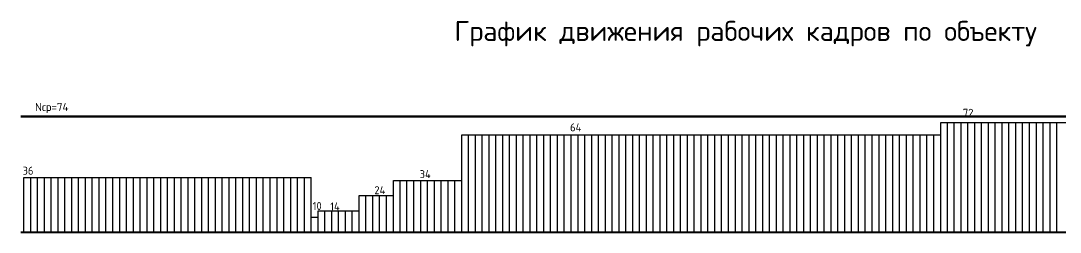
# Model space of a CAD drawing. Header units: millimetres. Extents: x -782 to 10910, y 3841 to 13237.
# Drawn here: x 8769.4 to 9029.2, y 7544.3 to 7597.2 of the extents above; entities that cross this region are included whole.
import ezdxf

# ---------------------------------------------------------------- set-up
doc = ezdxf.new("R2010")
doc.units = ezdxf.units.MM
doc.layers.add('A0-08', color=101, linetype='Continuous')
doc.styles.add('GOST-2.304_Type-B', font='GOST_Common.ttf')
doc.styles.add('Isocpeur', font='isocpeur.ttf')
doc.styles.get("Standard").update_dxf_attribs({"font": 'isocpeur.ttf'})

msp = doc.modelspace()

# ---------------------------------------------------------------- linework, layer by layer
at = {"lineweight": 50}
msp.add_line((8769.391151, 7573.212564), (9505.458176, 7573.212564), dxfattribs=at)
at = {"color": 0, "lineweight": 25}
for p, q in [((8999.346423, 7544.354216), (8999.342516, 7571.714215)), ((8999.342516, 7571.714215), (9045.47556, 7571.714215)), ((8879.650629, 7544.337125), (8879.647157, 7568.653325)), ((8879.647157, 7568.653325), (8999.346423, 7568.653325)), ((8770.16998, 7557.990802), (8841.975352, 7557.990802)), ((8841.975352, 7548.117582), (8841.975352, 7557.990802)), ((8862.548572, 7557.250883), (8879.648785, 7557.253325)), ((8862.550416, 7544.334683), (8862.548572, 7557.250883)), ((8854.00318, 7553.453463), (8862.549114, 7553.454683)), ((8854.00318, 7544.333463), (8854.00318, 7553.453463)), ((8841.975352, 7548.117582), (8843.698799, 7548.117582)), ((8843.698799, 7544.331992), (8843.698039, 7549.655792)), ((8843.698039, 7549.655792), (8854.00318, 7549.655792)), ((8841.975352, 7544.321382), (8841.975352, 7545.085182))]:
    msp.add_line(p, q, dxfattribs=at)
at = {"color": 0, "linetype": 'Continuous'}
msp.add_line((9241.352271, 7544.38877), (8769.391151, 7544.321382), dxfattribs=at)
at = {"color": 0, "lineweight": 40, "ltscale": 0.01}
msp.add_line((8769.391151, 7544.321382), (9505.458176, 7544.321382), dxfattribs=at)
at = {"layer": 'A0-08', "color": 0, "lineweight": 25}
for p, q in [((9001.016274, 7544.354454), (9001.016274, 7571.714215)), ((9001.016274, 7544.354454), (9001.016274, 7571.714215)), ((9002.726246, 7544.354698), (9002.726246, 7571.714215)), ((9004.436219, 7544.354942), (9004.436219, 7571.714215)), ((9006.146191, 7544.355187), (9006.146191, 7571.714215)), ((9007.856164, 7544.355431), (9007.856164, 7571.714215)), ((9009.566137, 7544.355675), (9009.566137, 7571.714215)), ((9011.276109, 7544.355919), (9011.276109, 7571.714215)), ((9012.986082, 7544.356163), (9012.986082, 7571.714215)), ((9014.696054, 7544.356407), (9014.696054, 7571.714215)), ((9016.406027, 7544.356652), (9016.406027, 7571.714215)), ((9018.115999, 7544.356896), (9018.115999, 7571.714215)), ((9019.825972, 7544.35714), (9019.825972, 7571.714215)), ((9021.535944, 7544.357384), (9021.535944, 7571.714215)), ((9023.245917, 7544.357628), (9023.245917, 7571.714215)), ((9024.955889, 7544.357872), (9024.955889, 7571.714215)), ((9026.665862, 7544.358116), (9026.665862, 7571.714215)), ((9028.375835, 7544.358361), (9028.375835, 7571.714215)), ((8881.318195, 7544.337363), (8881.318195, 7568.653325)), ((8883.028168, 7544.337607), (8883.028168, 7568.653325)), ((8884.73814, 7544.337851), (8884.73814, 7568.653325)), ((8886.448113, 7544.338096), (8886.448113, 7568.653325)), ((8888.158085, 7544.33834), (8888.158085, 7568.653325)), ((8889.868058, 7544.338584), (8889.868058, 7568.653325)), ((8891.578031, 7544.338828), (8891.578031, 7568.653325)), ((8893.288003, 7544.339072), (8893.288003, 7568.653325)), ((8894.997976, 7544.339316), (8894.997976, 7568.653325)), ((8896.707948, 7544.339561), (8896.707948, 7568.653325)), ((8898.417921, 7544.339805), (8898.417921, 7568.653325)), ((8900.127893, 7544.340049), (8900.127893, 7568.653325)), ((8901.837866, 7544.340293), (8901.837866, 7568.653325)), ((8903.547838, 7544.340537), (8903.547838, 7568.653325)), ((8905.257811, 7544.340781), (8905.257811, 7568.653325)), ((8906.967784, 7544.341026), (8906.967784, 7568.653325)), ((8908.677756, 7544.34127), (8908.677756, 7568.653325)), ((8910.387729, 7544.341514), (8910.387729, 7568.653325)), ((8912.097701, 7544.341758), (8912.097701, 7568.653325)), ((8913.807674, 7544.342002), (8913.807674, 7568.653325)), ((8915.517646, 7544.342246), (8915.517646, 7568.653325)), ((8917.227619, 7544.34249), (8917.227619, 7568.653325)), ((8918.937591, 7544.342735), (8918.937591, 7568.653325)), ((8920.647564, 7544.342979), (8920.647564, 7568.653325)), ((8922.357536, 7544.343223), (8922.357536, 7568.653325)), ((8924.067509, 7544.343467), (8924.067509, 7568.653325)), ((8925.777482, 7544.343711), (8925.777482, 7568.653325)), ((8927.487454, 7544.343955), (8927.487454, 7568.653325)), ((8929.197427, 7544.3442), (8929.197427, 7568.653325)), ((8930.907399, 7544.344444), (8930.907399, 7568.653325)), ((8932.617372, 7544.344688), (8932.617372, 7568.653325)), ((8934.327344, 7544.344932), (8934.327344, 7568.653325)), ((8936.037317, 7544.345176), (8936.037317, 7568.653325)), ((8937.747289, 7544.34542), (8937.747289, 7568.653325)), ((8939.457262, 7544.345664), (8939.457262, 7568.653325)), ((8941.167235, 7544.345909), (8941.167235, 7568.653325)), ((8942.877207, 7544.346153), (8942.877207, 7568.653325)), ((8944.58718, 7544.346397), (8944.58718, 7568.653325)), ((8946.297152, 7544.346641), (8946.297152, 7568.653325)), ((8948.007125, 7544.346885), (8948.007125, 7568.653325)), ((8949.717097, 7544.347129), (8949.717097, 7568.653325)), ((8951.42707, 7544.347374), (8951.42707, 7568.653325)), ((8953.137042, 7544.358605), (8953.137042, 7568.653325)), ((8954.847015, 7544.347862), (8954.847015, 7568.653325)), ((8956.556987, 7544.348106), (8956.556987, 7568.653325)), ((8958.26696, 7544.34835), (8958.26696, 7568.653325)), ((8959.976933, 7544.348594), (8959.976933, 7568.653325)), ((8961.686905, 7544.348839), (8961.686905, 7568.653325)), ((8963.396878, 7544.349083), (8963.396878, 7568.653325)), ((8965.10685, 7544.349327), (8965.10685, 7568.653325)), ((8966.816823, 7544.349571), (8966.816823, 7568.653325)), ((8968.526795, 7544.349815), (8968.526795, 7568.653325)), ((8970.236768, 7544.350059), (8970.236768, 7568.653325)), ((8971.94674, 7544.350303), (8971.94674, 7568.653325)), ((8973.656713, 7544.350548), (8973.656713, 7568.653325)), ((8975.366686, 7544.350792), (8975.366686, 7568.653325)), ((8977.076658, 7544.351036), (8977.076658, 7568.653325)), ((8978.786631, 7544.35128), (8978.786631, 7568.653325)), ((8980.496603, 7544.351524), (8980.496603, 7568.653325)), ((8982.206576, 7544.351768), (8982.206576, 7568.653325)), ((8983.916548, 7544.352013), (8983.916548, 7568.653325)), ((8985.626521, 7544.352257), (8985.626521, 7568.653325)), ((8987.336493, 7544.352501), (8987.336493, 7568.653325)), ((8989.046466, 7544.352745), (8989.046466, 7568.653325)), ((8989.046466, 7544.352745), (8989.046466, 7568.653325)), ((8990.756438, 7544.352989), (8990.756438, 7568.653325)), ((8990.756438, 7544.352989), (8990.756438, 7568.653325)), ((8992.466411, 7544.358605), (8992.466411, 7568.653325)), ((8994.176384, 7544.353477), (8994.176384, 7568.653325)), ((8994.176384, 7544.353477), (8994.176384, 7568.653325)), ((8995.886356, 7544.353722), (8995.886356, 7568.653325)), ((8995.886356, 7544.353722), (8995.886356, 7568.653325)), ((8997.596329, 7544.353966), (8997.596329, 7568.653325)), ((8997.596329, 7544.353966), (8997.596329, 7568.653325)), ((8770.16998, 7544.321493), (8770.16998, 7557.990802)), ((8771.879952, 7544.321737), (8771.879952, 7557.990802)), ((8773.589925, 7544.321981), (8773.589925, 7557.990802)), ((8775.299897, 7544.322226), (8775.299897, 7557.990802)), ((8777.00987, 7544.32247), (8777.00987, 7557.990802)), ((8778.719842, 7544.322714), (8778.719842, 7557.990802)), ((8780.429815, 7544.322958), (8780.429815, 7557.990802)), ((8782.139787, 7544.323202), (8782.139787, 7557.990802)), ((8783.84976, 7544.323446), (8783.84976, 7557.990802)), ((8785.559733, 7544.32369), (8785.559733, 7557.990802)), ((8787.269705, 7544.323935), (8787.269705, 7557.990802)), ((8788.979678, 7544.324179), (8788.979678, 7557.990802)), ((8790.68965, 7544.324423), (8790.68965, 7557.990802)), ((8792.399623, 7544.324667), (8792.399623, 7557.990802)), ((8794.109595, 7544.324911), (8794.109595, 7557.990802)), ((8795.819568, 7544.325155), (8795.819568, 7557.990802)), ((8797.52954, 7544.3254), (8797.52954, 7557.990802)), ((8799.239513, 7544.325644), (8799.239513, 7557.990802)), ((8800.949485, 7544.325888), (8800.949485, 7557.990802)), ((8802.659458, 7544.326132), (8802.659458, 7557.990802)), ((8804.369431, 7544.326376), (8804.369431, 7557.990802)), ((8804.369431, 7544.326376), (8804.369431, 7557.990802)), ((8806.079403, 7544.32662), (8806.079403, 7557.990802)), ((8806.079403, 7544.32662), (8806.079403, 7557.990802)), ((8807.789376, 7544.34249), (8807.789376, 7557.990802)), ((8809.499348, 7544.327109), (8809.499348, 7557.990802)), ((8811.209321, 7544.327353), (8811.209321, 7557.990802)), ((8812.919293, 7544.327597), (8812.919293, 7557.990802)), ((8814.629266, 7544.327841), (8814.629266, 7557.990802)), ((8816.339238, 7544.328085), (8816.339238, 7557.990802)), ((8818.049211, 7544.328329), (8818.049211, 7557.990802)), ((8819.759184, 7544.328574), (8819.759184, 7557.990802)), ((8821.469156, 7544.328818), (8821.469156, 7557.990802)), ((8823.179129, 7544.329062), (8823.179129, 7557.990802)), ((8824.889101, 7544.329306), (8824.889101, 7557.990802)), ((8826.599074, 7544.32955), (8826.599074, 7557.990802)), ((8828.309046, 7544.329794), (8828.309046, 7557.990802)), ((8830.019019, 7544.330038), (8830.019019, 7557.990802)), ((8831.728991, 7544.330283), (8831.728991, 7557.990802)), ((8833.438964, 7544.330527), (8833.438964, 7557.990802)), ((8835.148936, 7544.330771), (8835.148936, 7557.990802)), ((8836.858909, 7544.331015), (8836.858909, 7557.990802)), ((8838.568882, 7544.331259), (8838.568882, 7557.990802)), ((8840.278854, 7544.331503), (8840.278854, 7557.990802)), ((8864.21847, 7544.334922), (8864.21847, 7557.251122)), ((8865.928442, 7544.335166), (8865.928442, 7557.251366)), ((8867.638415, 7544.33541), (8867.638415, 7557.25161)), ((8869.348387, 7544.335654), (8869.348387, 7557.251854)), ((8871.05836, 7544.335898), (8871.05836, 7557.252098)), ((8872.768333, 7544.336142), (8872.768333, 7557.252343)), ((8874.478305, 7544.336387), (8874.478305, 7557.252587)), ((8876.188278, 7544.336631), (8876.188278, 7557.252831)), ((8877.89825, 7544.336875), (8877.89825, 7557.253075)), ((8877.89825, 7544.336875), (8877.89825, 7557.253075)), ((8877.89825, 7544.336875), (8877.89825, 7557.253075)), ((8855.668607, 7544.333701), (8855.668607, 7553.453701)), ((8857.37858, 7544.333945), (8857.37858, 7553.453945)), ((8859.088552, 7544.334189), (8859.088552, 7553.454189)), ((8860.798525, 7544.334433), (8860.798525, 7553.454433)), ((8841.988827, 7544.331748), (8841.988827, 7550.803786)), ((8845.408772, 7544.332236), (8845.408772, 7549.655792)), ((8847.118744, 7544.33248), (8847.118744, 7549.655792)), ((8848.828717, 7544.332724), (8848.828717, 7549.655792)), ((8850.538689, 7544.332968), (8850.538689, 7549.655792)), ((8852.248662, 7544.333213), (8852.248662, 7549.655792))]:
    msp.add_line(p, q, dxfattribs=at)

# ---------------------------------------------------------------- texts
at = {"color": 0}
msp.add_text('График движения рабочих кадров по объекту', height=5, dxfattribs=at).set_placement((8877.783081, 7592.123876))
at = {"layer": 'A0-08', "color": 0, "lineweight": 25, "char_height": 2, "attachment_point": 1}
for s, insert, width, style in [('Nср=74', (8772.944755, 7576.620738), 47.28946746, 'Isocpeur'), ('72', (9004.885788, 7575.161765), 43.46957813, 'GOST-2.304_Type-B'), ('64', (8906.688863, 7571.516602), 43.46957813, 'GOST-2.304_Type-B'), ('36', (8769.841812, 7560.692133), 43.46957813, 'GOST-2.304_Type-B'), ('34', (8869.087103, 7559.831654), 43.46957813, 'GOST-2.304_Type-B'), ('24', (8857.768874, 7555.818362), 43.46957813, 'GOST-2.304_Type-B'), ('10', (8842.342476, 7551.882614), 43.46957813, 'GOST-2.304_Type-B'), ('14', (8846.734308, 7551.76454), 43.46957813, 'GOST-2.304_Type-B')]:
    msp.add_mtext(s, dxfattribs=dict(at, insert=insert, width=width, style=style))

doc.saveas('drawing.dxf')
